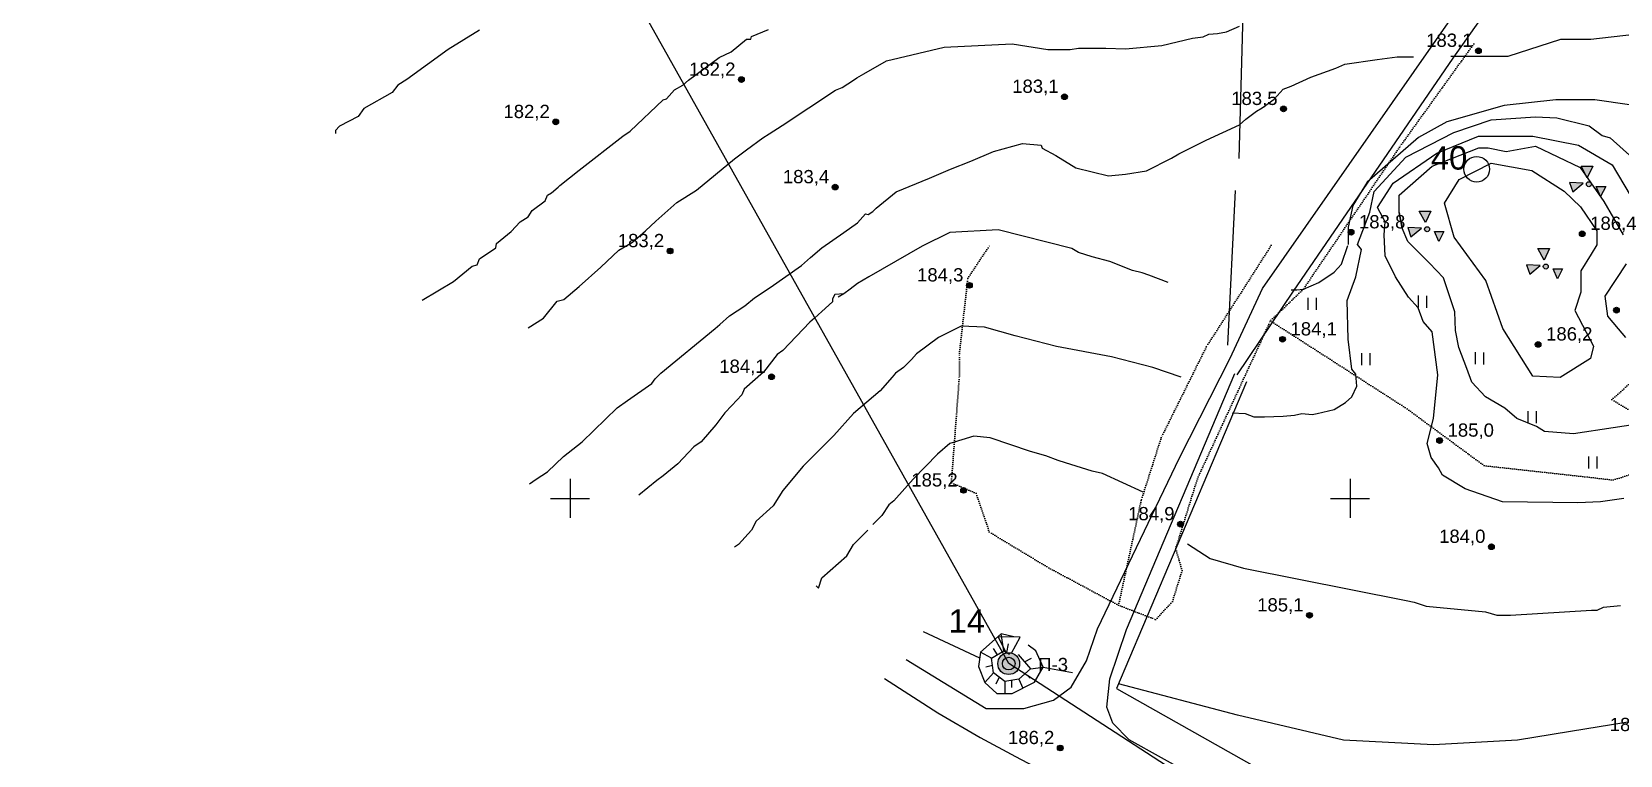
# Model space of a CAD drawing. Header units: millimetres. Extents: x 6127 to 9314, y 4730 to 7085.
# Drawn here: x 6262 to 6669.2, y 5134.1 to 5319.7 of the extents above; entities that cross this region are included whole.
import ezdxf

# ---------------------------------------------------------------- set-up
doc = ezdxf.new("R2010")
doc.units = ezdxf.units.MM
doc.header["$LTSCALE"] = 0.7
doc.linetypes.add('ACAD_ISO07W100', pattern=[3, 0, -3])
for name, color, linetype in [('відм', 14, 'Continuous'), ('горизонталі', 22, 'Continuous'), ('свердловини', 7, 'Continuous'), ('чорн', 255, 'Continuous')]:
    doc.layers.add(name, color=color, linetype=linetype)
doc.styles.get("Standard").update_dxf_attribs({"font": 'arial.ttf'})

msp = doc.modelspace()

# ---------------------------------------------------------------- hatches: boundary and pattern name
at = {"layer": 'відм', "ltscale": 0.2, "true_color": 0x000000}
h = msp.add_hatch(color=18, dxfattribs=at)
h.dxf.hatch_style = 1
h.paths.add_polyline_path([(6633.64, 5314.81, 1), (6632.17, 5314.81, 1)])
h = msp.add_hatch(color=18, dxfattribs=at)
h.dxf.hatch_style = 1
h.paths.add_polyline_path([(6444.66, 5307.4, 1), (6443.2, 5307.4, 1)])
h = msp.add_hatch(color=18, dxfattribs=at)
h.dxf.hatch_style = 1
h.paths.add_polyline_path([(6527.5, 5303.01, 1), (6526.04, 5303.01, 1)])
h = msp.add_hatch(color=18, dxfattribs=at)
h.dxf.hatch_style = 1
h.paths.add_polyline_path([(6583.65, 5299.89, 1), (6582.19, 5299.89, 1)])
h = msp.add_hatch(color=18, dxfattribs=at)
h.dxf.hatch_style = 1
h.paths.add_polyline_path([(6397.06, 5296.54, 1), (6395.6, 5296.54, 1)])
h = msp.add_hatch(color=18, dxfattribs=at)
h.dxf.hatch_style = 1
h.paths.add_polyline_path([(6468.7, 5279.83, 1), (6467.24, 5279.83, 1)])
h = msp.add_hatch(color=18, dxfattribs=at)
h.dxf.hatch_style = 1
h.paths.add_polyline_path([(6600.96, 5268.25, 1), (6599.5, 5268.25, 1)])
h = msp.add_hatch(color=18, dxfattribs=at)
h.dxf.hatch_style = 1
h.paths.add_polyline_path([(6660.23, 5267.87, 1), (6658.77, 5267.87, 1)])
h = msp.add_hatch(color=18, dxfattribs=at)
h.dxf.hatch_style = 1
h.paths.add_polyline_path([(6426.38, 5263.44, 1), (6424.91, 5263.44, 1)])
h = msp.add_hatch(color=18, dxfattribs=at)
h.dxf.hatch_style = 1
h.paths.add_polyline_path([(6503.11, 5254.63, 1), (6501.65, 5254.63, 1)])
h = msp.add_hatch(color=18, dxfattribs=at)
h.dxf.hatch_style = 1
h.paths.add_polyline_path([(6669.01, 5248.26, 1), (6667.55, 5248.26, 1)])
h = msp.add_hatch(color=18, dxfattribs=at)
h.dxf.hatch_style = 1
h.paths.add_polyline_path([(6583.41, 5240.79, 1), (6581.94, 5240.79, 1)])
h = msp.add_hatch(color=18, dxfattribs=at)
h.dxf.hatch_style = 1
h.paths.add_polyline_path([(6648.93, 5239.49, 1), (6647.47, 5239.49, 1)])
h = msp.add_hatch(color=18, dxfattribs=at)
h.dxf.hatch_style = 1
h.paths.add_polyline_path([(6452.39, 5231.19, 1), (6450.93, 5231.19, 1)])
h = msp.add_hatch(color=18, dxfattribs=at)
h.dxf.hatch_style = 1
h.paths.add_polyline_path([(6623.67, 5214.82, 1), (6622.21, 5214.82, 1)])
h = msp.add_hatch(color=18, dxfattribs=at)
h.dxf.hatch_style = 1
h.paths.add_polyline_path([(6501.63, 5202.04, 1), (6500.16, 5202.04, 1)])
h = msp.add_hatch(color=18, dxfattribs=at)
h.dxf.hatch_style = 1
h.paths.add_polyline_path([(6557.23, 5193.38, 1), (6555.76, 5193.38, 1)])
h = msp.add_hatch(color=18, dxfattribs=at)
h.dxf.hatch_style = 1
h.paths.add_polyline_path([(6636.95, 5187.58, 1), (6635.48, 5187.58, 1)])
h = msp.add_hatch(color=18, dxfattribs=at)
h.dxf.hatch_style = 1
h.paths.add_polyline_path([(6590.31, 5169.99, 1), (6588.84, 5169.99, 1)])
h = msp.add_hatch(color=18, dxfattribs=at)
h.dxf.hatch_style = 1
h.paths.add_polyline_path([(6526.42, 5135.95, 1), (6524.95, 5135.95, 1)])
at = {"layer": 'чорн', "ltscale": 0.2, "true_color": 0x000000}
h = msp.add_hatch(color=18, dxfattribs=at)
h.dxf.hatch_style = 1
h.paths.add_polyline_path([(6659.77, 5280.82), (6656.27, 5280.99), (6657.09, 5278.61)])
h.paths.add_polyline_path([(6660.8, 5282.25), (6662.2, 5285.16), (6659.19, 5285.16)])
h.paths.add_polyline_path([(6665.54, 5279.96), (6663.09, 5279.96), (6664.21, 5277.44)])
h.paths.add_polyline_path([(6660.58, 5280.57, 1), (6661.86, 5280.57, 1)])
h = msp.add_hatch(color=18, dxfattribs=at)
h.dxf.hatch_style = 1
h.paths.add_polyline_path([(6618.28, 5269.29), (6614.78, 5269.45), (6615.59, 5267.07)])
h.paths.add_polyline_path([(6619.31, 5270.71), (6620.71, 5273.63), (6617.7, 5273.63)])
h.paths.add_polyline_path([(6624.05, 5268.43), (6621.6, 5268.43), (6622.72, 5265.91)])
h.paths.add_polyline_path([(6619.09, 5269.03, 1), (6620.37, 5269.03, 1)])
h = msp.add_hatch(color=18, dxfattribs=at)
h.dxf.hatch_style = 1
h.paths.add_polyline_path([(6648.71, 5259.71), (6645.21, 5259.87), (6646.03, 5257.49)])
h.paths.add_polyline_path([(6649.74, 5261.13), (6651.14, 5264.05), (6648.13, 5264.05)])
h.paths.add_polyline_path([(6654.48, 5258.85), (6652.03, 5258.85), (6653.15, 5256.33)])
h.paths.add_polyline_path([(6649.52, 5259.45, 1), (6650.8, 5259.45, 1)])
at = {"layer": 'чорн', "ltscale": 0.2, "true_color": 0x000000, "transparency": 33554687}
h = msp.add_hatch(color=18, dxfattribs=at)
h.dxf.hatch_style = 1
h.paths.add_polyline_path([(6515.25, 5157.59, 1), (6509.67, 5157.59, 1)])

# ---------------------------------------------------------------- linework, layer by layer
at = {"color": 18, "ltscale": 0.2, "true_color": 0x000000, "transparency": 33554687}
for p, q in [((6512.46, 5157.59), (6262, 5604.47)), ((7055.63, 4806.21), (6512.46, 5157.59))]:
    msp.add_line(p, q, dxfattribs=at)
at = {"layer": 'відм', "color": 18, "ltscale": 0.2, "true_color": 0x000000}
for centre in [(6632.9, 5314.81), (6443.93, 5307.4), (6526.77, 5303.01), (6582.92, 5299.89), (6396.33, 5296.54), (6467.97, 5279.83), (6600.23, 5268.25), (6659.5, 5267.87), (6425.64, 5263.44), (6502.38, 5254.63), (6668.28, 5248.26), (6582.67, 5240.79), (6648.2, 5239.49), (6451.66, 5231.19), (6622.94, 5214.82), (6500.9, 5202.04), (6556.5, 5193.38), (6636.22, 5187.58), (6589.58, 5169.99), (6525.68, 5135.95)]:
    msp.add_circle(centre, 0.733, dxfattribs=at)
at = {"layer": 'горизонталі', "color": 18, "true_color": 0x000000}
for points in [[(6376.8, 5320.1), (6368.71, 5315.13), (6358.13, 5307.45), (6355.84, 5306), (6354.39, 5304.13), (6347.13, 5299.98), (6345.68, 5297.91), (6340.9, 5295.42), (6339.87, 5294.38), (6339.87, 5293.55)], [(6362.06, 5250.81), (6370.15, 5255.58), (6374.92, 5259.52), (6376.17, 5259.93), (6376.79, 5261.39), (6380.94, 5264.29), (6381.15, 5265.33), (6384.88, 5268.44), (6387.17, 5270.93), (6389.24, 5272.17), (6390.28, 5273.83), (6393.6, 5276.32), (6394.22, 5277.77), (6395.26, 5278.4), (6396.92, 5279.85), (6397.34, 5280.26), (6402.32, 5284.2), (6413.52, 5292.92), (6415.39, 5294.16), (6423.9, 5302.25), (6424.73, 5302.46), (6426.8, 5304.74), (6428.88, 5305.99), (6430.33, 5307.23), (6438.22, 5313.04), (6441.33, 5314.49), (6445.27, 5317.81), (6446.31, 5317.81), (6446.52, 5318.43), (6450.87, 5320.3)], [(6389.24, 5243.75), (6393.18, 5246.24), (6396.71, 5250.59), (6398.37, 5251.01), (6402.31, 5254.33), (6407.91, 5259.31), (6412.48, 5263.66), (6416.01, 5265.74), (6419.33, 5268.64), (6422.02, 5271.13), (6427.42, 5275.9), (6432.4, 5279.01), (6442.15, 5287.1), (6445.27, 5289.38), (6449.42, 5292.49), (6451.08, 5293.53), (6454.4, 5295.61), (6468.09, 5304.73), (6469.75, 5305.36), (6472.66, 5307.22), (6473.49, 5307.84), (6475.36, 5308.88), (6481.17, 5312.2), (6495.9, 5315.72), (6513.33, 5316.55), (6522.46, 5315.1), (6528.26, 5315.1), (6530.34, 5315.51), (6537.39, 5315.51), (6542.37, 5315.3), (6551.71, 5316.13), (6559.6, 5318), (6562.29, 5318.41), (6563.75, 5319.03), (6566.03, 5319.24), (6568.31, 5319.65), (6571.63, 5321.11)], [(6675.87, 5319.33), (6661.67, 5317.72), (6653.89, 5317.72), (6640.41, 5313.29), (6625.79, 5313.29)], [(6389.64, 5203.7), (6391.3, 5204.95), (6394.21, 5206.81), (6398.36, 5210.76), (6403.13, 5214.49), (6412.06, 5223.2), (6414.75, 5225.07), (6420.98, 5229.42), (6421.81, 5230.67), (6423.26, 5232.12), (6437.17, 5243.53), (6438.41, 5244.57), (6438.41, 5244.57), (6440.9, 5246.85), (6444.84, 5249.34), (6447.33, 5251.41), (6451.28, 5254.11), (6459.37, 5259.71), (6461.65, 5261.78), (6464.56, 5264.27), (6470.16, 5268.22), (6473.69, 5270.7), (6475.76, 5272.99), (6476.39, 5272.78), (6477.63, 5273.61), (6478.46, 5274.44), (6483.65, 5278.59), (6492.16, 5282.11), (6497.55, 5284.39), (6502.74, 5286.47), (6508.55, 5288.96), (6516.02, 5291.03), (6520.79, 5290.61), (6521, 5289.78), (6524.53, 5287.92), (6529.71, 5284.8), (6538.01, 5282.73), (6542.37, 5283.14), (6547.76, 5283.97), (6554.2, 5287.29), (6556.06, 5288.33), (6563.12, 5291.85), (6571.63, 5295.79), (6573.29, 5297.24), (6575.98, 5299.32), (6577.44, 5300.15), (6580.55, 5302.43), (6582.83, 5304.92), (6584.91, 5305.75), (6589.89, 5308.03), (6596.32, 5310.31), (6598.6, 5311.35), (6606.9, 5312.59), (6612.09, 5313.21), (6616.24, 5313.21)], [(6671.63, 5300.96), (6662.71, 5302.21), (6652.75, 5302.21), (6639.5, 5300.75), (6624.77, 5296.56), (6617.51, 5292.58), (6609.02, 5285.12), (6604.4, 5281.07), (6600.73, 5275.09), (6599.5, 5269.57), (6599.5, 5265.09)], [(6569.74, 5221.93), (6573.06, 5221.72), (6575.35, 5220.89), (6578.04, 5220.89), (6582.82, 5221.1), (6585.72, 5221.3), (6587.59, 5221.72), (6590.29, 5221.51), (6591.53, 5221.72), (6595.89, 5222.75), (6598.79, 5224.62), (6600.45, 5226.07), (6601.7, 5228.77), (6601.49, 5231.88), (6600.45, 5233.13), (6599.46, 5240.85), (6599.21, 5250.76), (6601.5, 5256.78), (6602.95, 5263.83), (6601.91, 5265.08), (6605.09, 5273.37), (6606.12, 5278.72), (6614.24, 5287.55), (6626.57, 5293.87), (6636.15, 5297.11), (6647.51, 5297.86), (6652.96, 5297.64), (6661.26, 5295.57), (6664.58, 5293.08), (6666.65, 5292.45), (6672.46, 5287.27)], [(6670.16, 5199.92), (6664.15, 5199.09), (6658.34, 5198.88), (6639.04, 5199.09), (6629.5, 5202.41), (6623.69, 5205.94), (6622.65, 5207.81), (6620.78, 5210.51), (6619.75, 5214.03), (6621.41, 5220.47), (6622.45, 5231.67), (6621, 5242.67), (6618.71, 5245.36), (6617.47, 5248.89), (6614.98, 5251.59), (6611.66, 5256.78), (6608.97, 5262.17), (6608.76, 5267.57), (6608.97, 5270.89), (6606.99, 5274.64), (6611, 5280.85), (6622.25, 5288.57), (6632.9, 5292.9), (6646.8, 5292.89), (6658.54, 5290.62), (6667.19, 5285.54), (6671.8, 5277.79)], [(6612.59, 5273.28), (6612.59, 5277.77), (6621.05, 5285.23), (6633, 5289.94), (6635.37, 5289.94), (6640, 5288.93), (6647.56, 5290.3), (6658.97, 5284.88), (6665.06, 5276.17), (6670.01, 5267.58)], [(6661.59, 5235.86), (6653.85, 5231), (6646.81, 5231.31), (6639.12, 5243.54), (6634.78, 5255.91), (6626.67, 5267.03), (6624.22, 5275.69), (6627.96, 5281.78), (6636.19, 5285.94), (6646.55, 5284.07), (6654.89, 5278.78), (6659.05, 5274.73), (6663.22, 5268.59), (6663.22, 5265.01), (6661.78, 5262.66), (6659.15, 5258.39), (6659.15, 5252.87), (6657.61, 5248.21), (6660.5, 5242.66), (6662.4, 5239), (6661.59, 5235.86)], [(6677.64, 5219.63), (6657.3, 5216.52), (6649.83, 5217.14), (6647.76, 5218.39), (6642.78, 5220.46), (6639.67, 5223.16), (6634.69, 5226.07), (6631.16, 5229.8), (6629.92, 5233.33), (6627.84, 5238.72), (6627.01, 5243.08), (6626.81, 5247.85), (6623.9, 5256.57), (6620.38, 5260.3), (6614.78, 5265.91), (6613.34, 5269.29), (6612.59, 5273.28), (6613.34, 5269.29)], [(6553.36, 5255.34), (6548.38, 5257.2), (6546.72, 5257.83), (6544.23, 5258.45), (6538.42, 5260.73), (6533.86, 5261.98), (6530.33, 5263.02), (6528.67, 5264.05), (6509.79, 5268.83), (6497.34, 5268.21), (6490.29, 5264.68), (6476.59, 5256.8), (6473.69, 5255.14), (6471.82, 5253.69), (6470.16, 5252.45), (6468.71, 5251.62)], [(6584.9, 5253.46), (6584.9, 5253.46), (6586.35, 5253.46), (6588.01, 5253.67), (6591.95, 5255.33), (6595.89, 5258.03), (6597.76, 5260.1), (6599.42, 5264.87)], [(6670.75, 5260.12), (6665.28, 5251.88), (6665.96, 5246.71), (6668.72, 5243.49), (6670.59, 5241.21)], [(6470.16, 5252.45), (6467.88, 5252.24), (6467.25, 5251.2), (6467.25, 5250.37), (6464.55, 5247.88), (6462.69, 5246.22), (6461.44, 5245.19), (6454.59, 5237.93), (6453.14, 5236.89), (6449.61, 5232.32), (6444.63, 5227.97), (6444.01, 5226.52), (6441.52, 5223.82), (6439.65, 5221.95), (6437.37, 5218.84), (6433.63, 5214.48), (6431.77, 5213.24), (6427.62, 5208.88), (6423.88, 5205.77), (6422.22, 5204.53), (6417.65, 5200.79)], [(6556.67, 5231.06), (6549.41, 5233.55), (6538.83, 5236.25), (6524.72, 5238.95), (6514.14, 5241.65), (6506.26, 5243.93), (6500.24, 5244.14), (6494.43, 5241.24), (6488.83, 5237.09), (6487.58, 5235.64), (6485.51, 5233.56), (6483.43, 5232.11), (6482.6, 5231.07), (6479.49, 5227.55), (6472.64, 5221.74), (6467.66, 5216.14), (6459.78, 5208.25), (6454.59, 5202.03), (6453.55, 5200.37), (6452.1, 5198.09), (6447.74, 5194.15), (6446.49, 5191.87), (6443.17, 5188.13), (6442.14, 5187.51)], [(6546.92, 5201.6), (6536.54, 5206.37), (6533.85, 5207), (6527, 5209.07), (6525.13, 5209.69), (6522.02, 5210.94), (6518.08, 5211.98), (6507.71, 5215.51), (6503.56, 5215.92), (6497.33, 5214.06), (6494.22, 5211.36), (6487.99, 5204.93), (6483.01, 5199.33), (6481.77, 5198.29), (6479.9, 5195.59), (6477.62, 5193.31)], [(6463.09, 5177.55), (6463.71, 5176.92), (6464.54, 5179.62), (6470.98, 5185.22), (6472.64, 5188.13), (6476.37, 5191.86)], [(6558.33, 5188.32), (6564.14, 5184.58), (6572.64, 5182.09), (6614.34, 5173.78), (6616.42, 5173.37), (6619.53, 5172.33), (6634.68, 5170.88), (6637.58, 5170.04), (6639.03, 5170.04), (6641.11, 5170.04), (6661.86, 5171.29), (6663.31, 5171.28), (6664.97, 5172.11), (6669.33, 5172.53)], [(6679.11, 5143.89), (6660.66, 5140.88), (6642.93, 5137.97), (6621.39, 5136.76), (6598.32, 5137.93), (6571.15, 5144.35), (6540.65, 5152.39)]]:
    msp.add_lwpolyline(points, dxfattribs=at)
at = {"layer": 'свердловини', "color": 18, "true_color": 0x000000}
msp.add_circle((6632.45, 5284.41), 3.29, dxfattribs=at)
at = {"layer": 'чорн', "color": 18, "ltscale": 0.2, "true_color": 0x000000, "transparency": 33554687}
for p, q in [((6399.99, 5204.99), (6399.99, 5194.99)), ((6599.99, 5204.99), (6599.99, 5194.99)), ((6394.99, 5199.99), (6404.99, 5199.99)), ((6394.99, 5199.99), (6394.99, 5199.99)), ((6394.99, 5199.99), (6399.99, 5199.99)), ((6594.99, 5199.99), (6604.99, 5199.99)), ((6594.99, 5199.99), (6594.99, 5199.99)), ((6594.99, 5199.99), (6599.99, 5199.99))]:
    msp.add_line(p, q, dxfattribs=at)
at = {"layer": 'чорн', "color": 18, "true_color": 0x000000}
for points in [[(6486.14, 5158.66), (6506.7, 5146.11), (6516.34, 5146.1), (6523.91, 5148.19), (6528.46, 5151.59), (6532.39, 5158.28), (6535.26, 5166.51), (6556.27, 5210.38), (6569.23, 5235.97), (6577.49, 5253.83), (6633.07, 5333.41), (6663.96, 5379.37), (6727.31, 5486.89), (6787.06, 5586.76), (6846.81, 5689.69)], [(6720.78, 5393.56), (6701.92, 5417.34), (6693.3, 5418.51), (6683.76, 5401.31), (6657.45, 5357.06), (6626.36, 5312.91), (6585.41, 5253.12), (6570.91, 5231.69)], [(7071.16, 4806.07), (6903.85, 4906.32), (6846.15, 4942.33), (6820.3, 4960.11), (6793.13, 4981.17), (6753.88, 5011.54), (6711.86, 5041.42), (6682.89, 5062.34), (6628.29, 5091.57), (6559.96, 5128.78), (6543.36, 5138.02), (6539.14, 5142.28), (6537.62, 5146.43), (6538.41, 5153.68), (6542.7, 5166.33), (6570.42, 5232.02)], [(6480.6, 5153.75), (6494.26, 5145), (6505.13, 5138.64), (6514.2, 5133.79), (6520.53, 5130.44), (6523.32, 5126.41), (6517.11, 5113.1), (6507.1, 5090.01)]]:
    msp.add_lwpolyline(points, dxfattribs=at)
at = {"layer": 'чорн', "color": 18, "ltscale": 0.2, "true_color": 0x000000}
for points in [[(6573.19, 5349.14), (6571.43, 5287.18)], [(6660.8, 5282.25), (6659.19, 5285.16), (6662.2, 5285.16), (6660.8, 5282.25)], [(6570.53, 5278.94), (6568.6, 5239.27)], [(6656.27, 5280.99), (6657.09, 5278.61), (6659.77, 5280.82), (6656.27, 5280.99)], [(6663.09, 5279.96), (6665.54, 5279.96), (6664.21, 5277.44), (6663.09, 5279.96)], [(6619.31, 5270.71), (6617.7, 5273.63), (6620.71, 5273.63), (6619.31, 5270.71)], [(6614.78, 5269.45), (6615.59, 5267.07), (6618.28, 5269.29), (6614.78, 5269.45)], [(6621.6, 5268.43), (6624.05, 5268.43), (6622.72, 5265.91), (6621.6, 5268.43)], [(6649.74, 5261.13), (6648.13, 5264.05), (6651.14, 5264.05), (6649.74, 5261.13)], [(6645.21, 5259.87), (6646.03, 5257.49), (6648.71, 5259.71), (6645.21, 5259.87)], [(6652.03, 5258.85), (6654.48, 5258.85), (6653.15, 5256.33), (6652.03, 5258.85)], [(6589.18, 5251.45), (6589.18, 5248.38)], [(6591.31, 5251.42), (6591.31, 5248.35)], [(6617.47, 5251.99), (6617.47, 5248.92)], [(6619.61, 5251.96), (6619.61, 5248.89)], [(6632.04, 5237.45), (6632.04, 5234.38)], [(6634.18, 5237.42), (6634.18, 5234.35)], [(6602.92, 5237.23), (6602.92, 5234.16)], [(6605.05, 5237.2), (6605.05, 5234.13)], [(6573.4, 5229.9), (6540.07, 5151.25), (6585.43, 5125.67)], [(6645.59, 5222.39), (6645.59, 5219.32)], [(6647.73, 5222.36), (6647.72, 5219.29)], [(6661.12, 5210.72), (6661.12, 5207.65)], [(6663.26, 5210.69), (6663.25, 5207.62)], [(6505.03, 5158.96), (6490.58, 5165.74)], [(6513.82, 5164.45), (6510.55, 5165.2), (6505.25, 5160.55), (6504.73, 5156.87), (6506.34, 5152.77), (6509.46, 5149.97), (6513.39, 5149.97), (6519.1, 5152.86), (6521.31, 5156.72), (6519.42, 5160.86), (6517.49, 5162.34)], [(6511.21, 5160.89), (6510.55, 5165.2)], [(6508.09, 5158.96), (6505.25, 5160.55)], [(6514.89, 5159.95), (6518.08, 5156.3), (6515.03, 5153.57), (6511.49, 5152.98), (6508.58, 5155.22), (6508.09, 5158.96), (6511.21, 5160.89), (6512.65, 5160.06)], [(6509.58, 5159.88), (6508.55, 5161.45)], [(6512.01, 5160.42), (6512.44, 5162.64)], [(6508.33, 5157.12), (6506.59, 5156.73)], [(6516.54, 5158.06), (6518.33, 5158.97)], [(6518.08, 5156.3), (6521.31, 5156.72)], [(6521.31, 5156.72), (6528.8, 5155.33)], [(6508.58, 5155.22), (6506.34, 5152.77)], [(6509.99, 5154.13), (6509.18, 5152.32)], [(6511.49, 5152.98), (6511.43, 5149.97)], [(6513.22, 5153.27), (6513.22, 5151.51)], [(6515.03, 5153.57), (6516.1, 5151.34)], [(6516.72, 5155.09), (6517.94, 5153.85)]]:
    msp.add_lwpolyline(points, dxfattribs=at)
at = {"layer": 'чорн', "color": 18, "linetype": 'ACAD_ISO07W100', "ltscale": 0.2, "true_color": 0x000000}
for points in [[(6631.68, 5316.57), (6612.66, 5290.11), (6588.01, 5253.67), (6579.56, 5245.55), (6614.65, 5222.93), (6634.37, 5208.4), (6667.47, 5204.72), (6691.7, 5212.57), (6716.6, 5206.38), (6742.99, 5195.75), (6765.91, 5192.26), (6800.8, 5189.79), (6840.12, 5199.32), (6903.35, 5193.27), (6986.4, 5180.7), (7009.98, 5174.6), (7062.76, 5155.8)], [(6689.49, 5211.85), (6667.09, 5225.34), (6695.8, 5251.23), (6674.83, 5273.93)], [(6579.79, 5264.92), (6563.11, 5238.82), (6551.59, 5215.64), (6546.45, 5199.56), (6540.62, 5172.6), (6522.71, 5182.2), (6507.49, 5191.37), (6504.12, 5201.3), (6497.76, 5204), (6499.82, 5231.41), (6499.82, 5237.12), (6501.98, 5256.47), (6507.7, 5265.09)], [(6540.62, 5172.6), (6550.13, 5168.91), (6554.44, 5173.54), (6556.93, 5181.52), (6555.27, 5187.11), (6560.83, 5205.04), (6579.56, 5245.55)]]:
    msp.add_lwpolyline(points, dxfattribs=at)
at = {"layer": 'чорн', "color": 18, "ltscale": 0.2, "true_color": 0x000000, "transparency": 33554687}
msp.add_lwpolyline([(6513.2, 5160.27), (6515.4, 5164.42), (6509.73, 5164.43), (6511.83, 5160.3)], dxfattribs=at)
at = {"layer": 'чорн', "color": 18, "ltscale": 0.2, "true_color": 0x000000}
for centre, radius in [((6661.22, 5280.57), 0.641), ((6619.73, 5269.03), 0.641), ((6650.16, 5259.45), 0.641), ((6512.46, 5157.59), 1.62)]:
    msp.add_circle(centre, radius, dxfattribs=at)
at = {"layer": 'чорн', "color": 18, "ltscale": 0.2, "true_color": 0x000000, "transparency": 33554687}
msp.add_circle((6512.46, 5157.59), 2.79, dxfattribs=at)

# ---------------------------------------------------------------- texts
at = {"color": 18, "ltscale": 0.2, "true_color": 0x000000, "transparency": 33554687, "insert": (6520.04, 5159.07), "char_height": 3.4, "attachment_point": 1}
msp.add_mtext_dynamic_manual_height_columns('П-3', width=29.6861, gutter_width=12.5, heights=[0], dxfattribs=at)
at = {"layer": 'свердловини', "color": 18, "ltscale": 0.5, "true_color": 0x000000}
msp.add_text('40', height=6, rotation=0.1269, dxfattribs=at).set_placement((6620.71, 5284.3))
at = {"layer": 'чорн', "color": 18, "ltscale": 0.2, "true_color": 0x000000, "attachment_point": 1, "rotation": 359.9895}
for s, insert, char_height in [('183,1', (6619.49, 5319.21), 3.4), ('182,2', (6430.52, 5311.79), 3.4), ('183,1', (6513.36, 5307.4), 3.4), ('183,5', (6569.51, 5304.29), 3.4), ('182,2', (6382.92, 5300.94), 3.4), ('183,4', (6454.56, 5284.22), 3.4), ('183,8', (6602.27, 5272.65), 3.4), ('186,4', (6661.54, 5272.26), 3.4), ('183,2', (6412.24, 5267.83), 3.4), ('184,3', (6488.97, 5259.03), 3.4), ('184,1', (6584.71, 5245.18), 3.4), ('186,2', (6650.24, 5243.88), 3.4), ('184,1', (6438.25, 5235.58), 3.4), ('185,0', (6624.98, 5219.21), 3.4), ('185,2', (6487.49, 5206.43), 3.4), ('184,9', (6543.09, 5197.77), 3.4), ('184,0', (6622.81, 5191.97), 3.4), ('185,1', (6576.17, 5174.38), 3.4), ('14', (6497.05, 5171.55), 6), ('185,6', (6666.56, 5143.69), 3.4), ('186,2', (6512.28, 5140.35), 3.4)]:
    msp.add_mtext_dynamic_manual_height_columns(s, width=2.4374, gutter_width=12.5, heights=[0], dxfattribs=dict(at, insert=insert, char_height=char_height))

doc.saveas('drawing.dxf')
